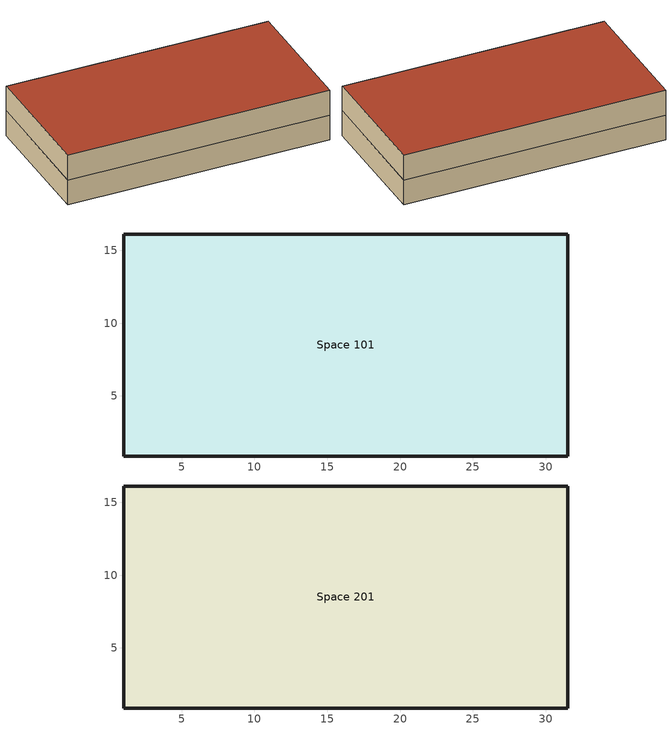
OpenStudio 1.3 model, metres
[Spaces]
Space 101
 floor ground: 31.51,16.12 31.51,0.88 1.03,0.88 1.03,16.12 z0
 wall outside: 1.03,16.12 1.03,0.88 31.51,0.88 31.51,16.12 1.03,16.12 z0:3.05
Space 201
 floor to Space 101: 31.51,16.12 31.51,0.88 1.03,0.88 1.03,16.12 z3.05
 wall outside: 1.03,16.12 1.03,0.88 31.51,0.88 31.51,16.12 1.03,16.12 z3.05:6.1
 roof outside: 31.51,0.88 31.51,16.12 1.03,16.12 1.03,0.88 z6.1
[Building]
Medium Office: North Axis {deg}=-0; Space Type=ASHRAE 189.1-2009 ClimateZone 4-8 MediumOffice; Default Construction Set=ASHRAE 189.1-2009 ClimateZone 4-5 (mdoff) ConstSet
[ClimateZones]
Climate Zone Institution Name 1=ASHRAE; Climate Zone Document Name 1=ANSI/ASHRAE Standard 169; Climate Zone Document Year 1=2006; Climate Zone Value 1=4A; Climate Zone Institution Name 2=CEC; Climate Zone Document Name 2=California Climate Zone Descriptions; Climate Zone Document Year 2=1995
[Construction]
000 ExtSlabCarpet 4in ClimateZone 1-8: MAT-CC05 4 HW CONCRETE, CP02 CARPET PAD
000 Exterior Door: 000 F08 Metal surface, 000 I01 25mm insulation board
000 Exterior Window: 000 Clear 3mm, 000 Air 13mm, 000 Clear 3mm
000 Interior Ceiling: 000 M11 100mm lightweight concrete, 000 F05 Ceiling air space resistance, 000 F16 Acoustic tile
000 Interior Door; 000 Interior Partition: 000 G05 25mm wood
000 Interior Floor: 000 F16 Acoustic tile, 000 F05 Ceiling air space resistance, 000 M11 100mm lightweight concrete
000 Interior Wall: 000 G01a 19mm gypsum board, 000 F04 Wall air space resistance, 000 G01a 19mm gypsum board
000 Interior Window: 000 Clear 3mm
ASHRAE 189.1-2009 ExtRoof IEAD ClimateZone 2-5: Roof Membrane, Roof Insulation [21], Metal Decking
ASHRAE 189.1-2009 ExtWall SteelFrame ClimateZone 4-8: MAT-SHEATH, Wall Insulation [39], 1/2IN Gypsum
ASHRAE 189.1-2009 ExtWindow ClimateZone 4-5: Theoretical Glass [207]
[DefaultConstructionSet]
ASHRAE 189.1-2009 ClimateZone 4-5 (mdoff) ConstSet: Default Exterior Surface Constructions=ASHRAE 189.1-2009 ClimateZone 4-5 (mdoff) Exterior DefSurfCons; Default Interior Surface Constructions=000 Interior DefSurfCons; Default Ground Contact Surface Constructions=000 Ground DefSurfCons; Default Exterior SubSurface Constructions=ASHRAE 189.1-2009 ClimateZone 4-5 (mdoff) Exterior DefSubCons; Default Interior SubSurface Constructions=000 Interior DefSubCons; Interior Partition Construction=000 Interior Partition
[DefaultSubSurfaceConstructions] Glass Door Construction=000 Exterior Window; Skylight Construction=000 Exterior Window; Tubular Daylight Dome Construction=000 Interior Window; Tubular Daylight Diffuser Construction=000 Interior Window
Name | Fixed Window Construction | Operable Window Construction | Door Construction
000 Interior DefSubCons | 000 Interior Window | 000 Interior Window | 000 Interior Door
ASHRAE 189.1-2009 ClimateZone 4-5 (mdoff) Exterior DefSubCons | ASHRAE 189.1-2009 ExtWindow ClimateZone 4-5 | ASHRAE 189.1-2009 ExtWindow ClimateZone 4-5 | 000 Exterior Door
[DefaultSurfaceConstructions]
Name | Floor Construction | Wall Construction | Roof Ceiling Construction
000 Ground DefSurfCons | 000 ExtSlabCarpet 4in ClimateZone 1-8 | 000 ExtSlabCarpet 4in ClimateZone 1-8 | 000 ExtSlabCarpet 4in ClimateZone 1-8
000 Interior DefSurfCons | 000 Interior Floor | 000 Interior Wall | 000 Interior Ceiling
ASHRAE 189.1-2009 ClimateZone 4-5 (mdoff) Exterior DefSurfCons | 000 ExtSlabCarpet 4in ClimateZone 1-8 | ASHRAE 189.1-2009 ExtWall SteelFrame ClimateZone 4-8 | ASHRAE 189.1-2009 ExtRoof IEAD ClimateZone 2-5
[Material]
Name | Roughness | Thickness | Conductivity | Density | Specific Heat | Thermal Absorptance | Solar Absorptance | Visible Absorptance
000 F08 Metal surface | Smooth | 0.0008 | 45.28 | 7824 | 500
000 F16 Acoustic tile | MediumSmooth | 0.0191 | 0.06 | 368 | 590
000 G01a 19mm gypsum board | MediumSmooth | 0.019 | 0.16 | 800 | 1090
000 G05 25mm wood | MediumSmooth | 0.0254 | 0.15 | 608 | 1630
000 I01 25mm insulation board | MediumRough | 0.0254 | 0.03 | 43 | 1210
000 M11 100mm lightweight concrete | MediumRough | 0.1016 | 0.53 | 1280 | 840
1/2IN Gypsum | Smooth | 0.0127 | 0.16 | 784.9 | 830 | 0.9 | 0.92 | 0.92
MAT-CC05 4 HW CONCRETE | Rough | 0.1016 | 1.311 | 2240 | 836.8 | 0.9 | 0.7 | 0.7
Metal Decking | MediumSmooth | 0.0015 | 45.006 | 7680 | 418.4 | 0.9 | 0.7 | 0.3
Roof Insulation [21] | MediumRough | 0.2105 | 0.049 | 265 | 836.8 | 0.9 | 0.7 | 0.7
Roof Membrane | VeryRough | 0.0095 | 0.16 | 1121.29 | 1460 | 0.9 | 0.7 | 0.7
Wall Insulation [39] | MediumRough | 0.1184 | 0.045 | 265 | 836.8 | 0.9 | 0.7 | 0.7
[Material:AirGap]
Name | Thermal Resistance
000 F04 Wall air space resistance | 0.15
000 F05 Ceiling air space resistance | 0.18
[Material:NoMass] Thermal Absorptance=0.9; Solar Absorptance=0.7
Name | Roughness | Thermal Resistance | Visible Absorptance
CP02 CARPET PAD | VeryRough | 0.2165 | 0.8
MAT-SHEATH | Rough | 0.3626 | 0.7
[WindowMaterial:Gas]
000 Air 13mm: Gas Type=Air; Thickness=0.0127
[WindowMaterial:Glazing] Optical Data Type=SpectralAverage; Thickness=0.003; Infrared Transmittance at Normal Incidence=0
Name | Solar Transmittance at Normal Incidence | Front Side Solar Reflectance at Normal Incidence | Back Side Solar Reflectance at Normal Incidence | Visible Transmittance at Normal Incidence | Front Side Visible Reflectance at Normal Incidence | Back Side Visible Reflectance at Normal Incidence | Front Side Infrared Hemispherical Emissivity | Back Side Infrared Hemispherical Emissivity | Conductivity | Dirt Correction Factor for Solar and Visible Transmittance | Solar Diffusing
000 Clear 3mm | 0.837 | 0.075 | 0.075 | 0.898 | 0.081 | 0.081 | 0.84 | 0.84 | 0.9
Theoretical Glass [207] | 0.3311 | 0.6189 | 0.6189 | 0.44 | 0.51 | 0.51 | 0.9 | 0.9 | 0.0133 | 1 | No
[DefaultScheduleSet]
MediumOffice Schedules: Number of People Schedule=Medium Office Bldg Occ; People Activity Level Schedule=Medium Office Activity; Lighting Schedule=Medium Office Bldg Light; Electric Equipment Schedule=Medium Office Bldg Equip; Infiltration Schedule=Medium Office Infil Quarter On
[ElectricEquipment]
ASHRAE 189.1-2009 ClimateZone 4-8 MediumOffice ElecInst: Electric Equipment Definition=ASHRAE 189.1-2009 ClimateZone 4-8 MediumOffice ElecDef; Space or SpaceType=ASHRAE 189.1-2009 ClimateZone 4-8 MediumOffice
[ElectricEquipment:Definition]
ASHRAE 189.1-2009 ClimateZone 4-8 MediumOffice ElecDef: Design Level Calculation Method=Watts/Area; Design Level=0; Watts per Space Floor Area=5.81251
[Lights]
ASHRAE 189.1-2009 ClimateZone 4-8 MediumOffice LightsInst: Lights Definition=ASHRAE 189.1-2009 ClimateZone 4-8 MediumOffice LightsDef; Space or SpaceType=ASHRAE 189.1-2009 ClimateZone 4-8 MediumOffice
[Lights:Definition]
ASHRAE 189.1-2009 ClimateZone 4-8 MediumOffice LightsDef: Design Level Calculation Method=Watts/Area; Lighting Level=0; Watts per Space Floor Area=9.68752
[People]
ASHRAE 189.1-2009 ClimateZone 4-8 MediumOffice PeopInst: People Definition=MediumOffice PeopDef; Space or SpaceType=ASHRAE 189.1-2009 ClimateZone 4-8 MediumOffice
[People:Definition]
MediumOffice PeopDef: Number of People Calculation Method=People/Area; Number of People=0; People per Space Floor Area=0.0538196; Fraction Radiant=0.3
[SpaceType]
ASHRAE 189.1-2009 ClimateZone 4-8 MediumOffice: Default Schedule Set=MediumOffice Schedules; Design Specification Outdoor Air Object=MediumOffice Outdoor Air
[DesignSpecification:OutdoorAir]
MediumOffice Outdoor Air: Outdoor Air Method=Sum; Outdoor Air Flow per Person=0.0107645; Outdoor Air Flow per Floor Area=0; Outdoor Air Flow Rate=0; Outdoor Air Flow Air Changes per Hour=0
[BuildingStory] Nominal Floor to Floor Height {m}=3.048
Name | Nominal Z Coordinate {m}
Building Story 1 | 0
Building Story 2 | 3.048
[Space]
Name | Building Story | Thermal Zone
Space 101 | Building Story 1 | Thermal Zone 1
Space 201 | Building Story 2 | Thermal Zone 2
[ThermalZone] Use Ideal Air Loads=No
Thermal Zone 1; Thermal Zone 2
[Sizing:Zone] Zone Cooling Design Supply Air Temperature {C}=14; Zone Heating Design Supply Air Temperature {C}=40; Zone Cooling Design Supply Air Humidity Ratio {kg-H2O/kg-air}=0.0085; Zone Heating Design Supply Air Humidity Ratio {kg-H2O/kg-air}=0.008; Cooling Design Air Flow Method=DesignDay; Heating Design Air Flow Method=DesignDay
Thermal Zone 1; Thermal Zone 2
[SpaceInfiltration:DesignFlowRate]
Name | Space or SpaceType | Design Flow Rate Calculation Method | Flow per Exterior Surface Area {m3/s-m2} | Schedule | Flow per Space Floor Area {m3/s-m2}
ASHRAE 189.1-2009 ClimateZone 4-8 MediumOffice  - envelope infiltration | ASHRAE 189.1-2009 ClimateZone 4-8 MediumOffice | Flow/ExteriorArea | 0.000254
Space 101  - occupant entry infiltration | Space 101 | Flow/Area |  | Merged Rate of Change/Occupancy Hybrid | 8.49627e-05
[Schedule:Ruleset]
Name | Default Day Schedule | Summer Design Day Schedule | Winter Design Day Schedule
Medium Office Infil Quarter On | Medium Office Infil Quarter On Default Schedule | Medium Office Infil Quarter On Summer Design Day | Medium Office Infil Quarter On Winter Design Day
Medium Office Bldg Light | Medium Office Bldg Light Default Schedule | Medium Office Bldg Light Summer Design Day | Medium Office Bldg Light Winter Design Day
Medium Office Bldg Equip | Medium Office Bldg Equip Default Schedule | Medium Office Bldg Equip Summer Design Day | Medium Office Bldg Equip Winter Design Day
Medium Office Bldg Occ | Medium Office Bldg Occ Default Schedule | Medium Office Bldg Occ Summer Design Day | Medium Office Bldg Occ Winter Design Day
Medium Office Activity | Medium Office Activity Default Schedule | Medium Office Activity Summer Design Day | Medium Office Activity Winter Design Day
Merged Rate of Change/Occupancy Hybrid | Merged Schedule 1 Schedule Week Day | Merged Schedule 1 Summer Design Day | Merged Schedule 1 Winter Design Day
[Schedule:Day]
Medium Office Infil Quarter On Default Schedule; Medium Office Infil Quarter On Summer Design Day: 6, 0, 1, 22, 0, 0.25, 24, 0, 1
Medium Office Infil Quarter On Rule 2 Day Schedule; Medium Office Infil Quarter On Winter Design Day: 6, 0, 1, 18, 0, 0.25, 24, 0, 1
Medium Office Infil Quarter On Rule 1 Day Schedule; Medium Office Bldg Light Summer Design Day; Medium Office Bldg Equip Summer Design Day: 24, 0, 1
Medium Office Bldg Light Default Schedule: 5, 0, 0.05, 7, 0, 0.1, 8, 0, 0.3, 17, 0, 0.9, 18, 0, 0.7, 20, 0, 0.5, 22, 0, 0.3, 23, 0, 0.1, 24, 0, 0.05
Medium Office Bldg Light Rule 2 Day Schedule: 6, 0, 0.05, 8, 0, 0.1, 14, 0, 0.5, 17, 0, 0.15, 24, 0, 0.05
Medium Office Bldg Light Winter Design Day; Medium Office Bldg Equip Winter Design Day; Medium Office Bldg Occ Rule 1 Day Schedule; Medium Office Bldg Occ Winter Design Day; Schedule Day 1: 24, 0, 0
Medium Office Bldg Light Rule 1 Day Schedule: 24, 0, 0.05
Medium Office Bldg Equip Default Schedule: 8, 0, 0.4, 12, 0, 0.9, 13, 0, 0.8, 17, 0, 0.9, 18, 0, 0.8, 20, 0, 0.6, 22, 0, 0.5, 24, 0, 0.4
Medium Office Bldg Equip Rule 2 Day Schedule: 6, 0, 0.3, 8, 0, 0.4, 14, 0, 0.5, 17, 0, 0.35, 24, 0, 0.3
Medium Office Bldg Equip Rule 1 Day Schedule: 24, 0, 0.3
Medium Office Bldg Occ Default Schedule: 6, 0, 0, 7, 0, 0.1, 8, 0, 0.2, 12, 0, 0.95, 13, 0, 0.5, 17, 0, 0.95, 18, 0, 0.7, 20, 0, 0.4, 22, 0, 0.1, 24, 0, 0.05
Medium Office Bldg Occ Summer Design Day: 6, 0, 0, 22, 0, 1, 24, 0, 0.05
Medium Office Bldg Occ Rule 2 Day Schedule: 6, 0, 0, 8, 0, 0.1, 14, 0, 0.5, 17, 0, 0.1, 24, 0, 0
Medium Office Activity Default Schedule; Medium Office Activity Winter Design Day; Medium Office Activity Summer Design Day: 24, 0, 120
Merged Schedule 1 Schedule Week Day: 5, 0, 0.085, 6, 0, 0.085, 7, 0, 0.17, 8, 0, 0.24, 12, 0, 0.79125, 13, 0, 0.555, 17, 0, 0.76875, 18, 0, 0.635, 20, 0, 0.395, 22, 0, 0.185, 23, 0, 0.0575, 24, 0, 0.035
Merged Schedule 1 Winter Design Day: 6, 0, 0, 22, 0, 0, 23, 0, 0, 24, 0, 0
Merged Schedule 1 Summer Design Day: 5, 0, 0.079375, 6, 0, 0.079375, 22, 0, 0.78875, 23, 0, 0.044375, 24, 0, 0.035
[Schedule:Rule]
Name | Schedule Ruleset | Rule Order | Day Schedule | Apply Sunday | Apply Monday | Apply Tuesday | Apply Wednesday | Apply Thursday | Apply Friday | Apply Saturday | Date Specification Type | Start Month | Start Day | End Month | End Day
Medium Office Infil Quarter On Rule 2 | Medium Office Infil Quarter On | 1 | Medium Office Infil Quarter On Rule 2 Day Schedule | No | No | No | No | No | No | Yes | DateRange | 1 | 1 | 12 | 31
Medium Office Infil Quarter On Rule 1 | Medium Office Infil Quarter On | 0 | Medium Office Infil Quarter On Rule 1 Day Schedule | Yes | No | No | No | No | No | No | DateRange | 1 | 1 | 12 | 31
Medium Office Bldg Light Rule 2 | Medium Office Bldg Light | 1 | Medium Office Bldg Light Rule 2 Day Schedule | No | No | No | No | No | No | Yes | DateRange | 1 | 1 | 12 | 31
Medium Office Bldg Light Rule 1 | Medium Office Bldg Light | 0 | Medium Office Bldg Light Rule 1 Day Schedule | Yes | No | No | No | No | No | No | DateRange | 1 | 1 | 12 | 31
Medium Office Bldg Equip Rule 2 | Medium Office Bldg Equip | 1 | Medium Office Bldg Equip Rule 2 Day Schedule | No | No | No | No | No | No | Yes | DateRange | 1 | 1 | 12 | 31
Medium Office Bldg Equip Rule 1 | Medium Office Bldg Equip | 0 | Medium Office Bldg Equip Rule 1 Day Schedule | Yes | No | No | No | No | No | No | DateRange | 1 | 1 | 12 | 31
Medium Office Bldg Occ Rule 2 | Medium Office Bldg Occ | 1 | Medium Office Bldg Occ Rule 2 Day Schedule | No | No | No | No | No | No | Yes | DateRange | 1 | 1 | 12 | 31
Medium Office Bldg Occ Rule 1 | Medium Office Bldg Occ | 0 | Medium Office Bldg Occ Rule 1 Day Schedule | Yes | No | No | No | No | No | No | DateRange | 1 | 1 | 12 | 31
Schedule Rule 1 | Merged Rate of Change/Occupancy Hybrid | 0 | Schedule Day 1 | Yes |  |  |  |  |  | Yes
